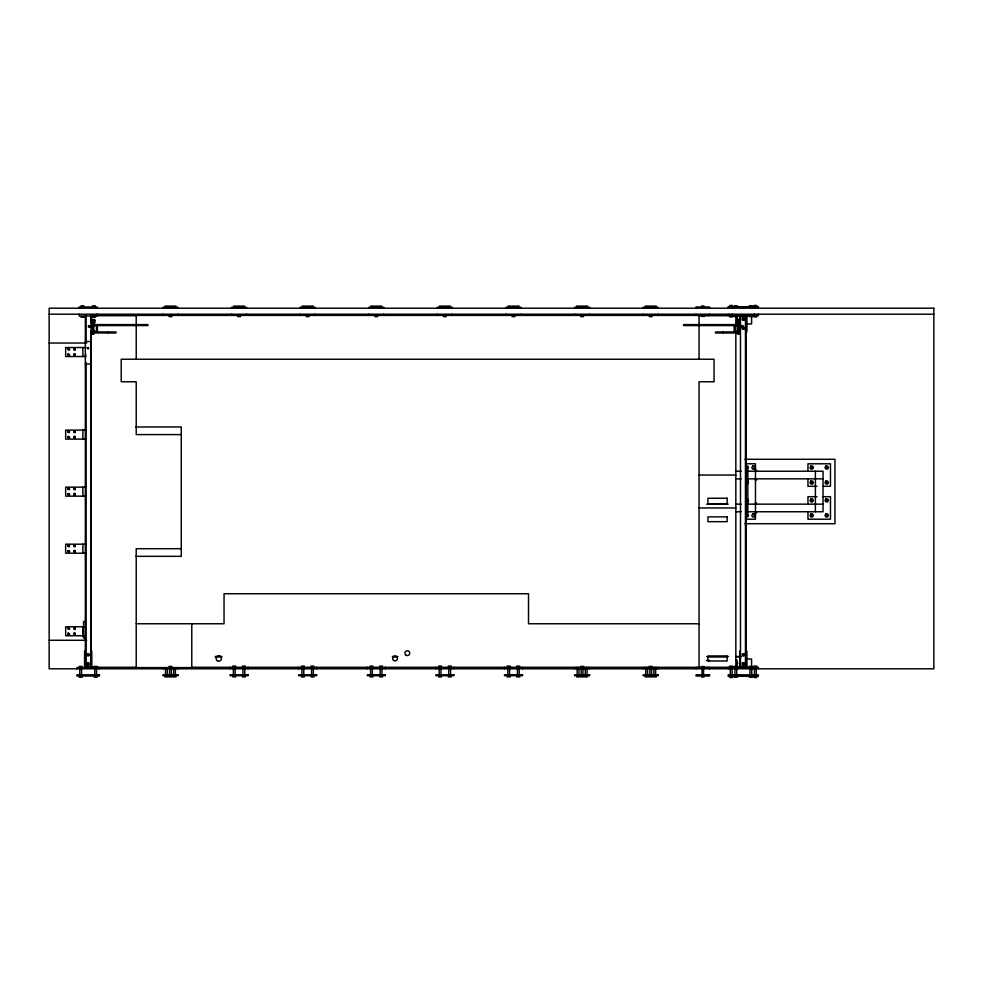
<?xml version="1.0" encoding="UTF-8"?>
<svg xmlns="http://www.w3.org/2000/svg" width="983" height="983" viewBox="0 0 983 983"><rect width="100%" height="100%" fill="white"/><g stroke="black" fill="none" stroke-linecap="round" stroke-linejoin="round"><path stroke-width="1.47" d="M810.656 467.539L811.43 466.52M92.771 324.906L93.459 324.82L92.955 325.336M75.187 437.607L74.671 436.698L74.241 437.73M754.428 468.068L754.428 467.011M754.428 515.989L754.428 514.932M810.692 482.284L811.43 481.535M742.693 654.469C742.411 657.123 745.618 653.916 742.964 654.187M742.693 663.476L743.529 664.569L743.713 663.193M742.718 327.093L742.104 328.162L742.718 329.231L743.959 329.231L744.573 328.162L743.959 327.093L738.835 326.958M88.839 655.219L87.462 655.034L88.556 654.187M738.712 325.201L738.012 325.004L738.749 324.906M747.535 468.289L747.535 466.802M747.707 483.083L745.876 483.083M745.876 499.917L747.707 499.917M747.535 516.198L747.535 514.711M812.45 468.289L812.45 466.802M810.791 499.917L812.228 499.536L812.45 501.195M812.45 516.198L812.45 514.711M743.713 319.807L743.529 318.431L742.693 319.524M826.199 466.63C823.975 468.952 829.468 468.952 827.244 466.63M826.199 481.645C823.975 483.968 829.468 483.968 827.244 481.645M827.244 501.355C829.468 499.032 823.975 499.032 826.199 501.355M827.244 516.37C829.468 514.048 823.975 514.048 826.199 516.37M747.313 468.449L746.269 468.449M754.047 468.449L752.99 468.449M812.228 468.449L811.184 468.449M746.269 514.551L747.313 514.551M752.99 514.551L754.047 514.551M811.184 514.551L812.228 514.551M729.718 305.48L732.691 305.48M753.863 305.48L756.836 305.48M80.987 305.774L83.96 305.774M92.402 305.774L95.376 305.774M734.35 305.774L737.324 305.774M749.353 305.774L752.327 305.774M701.567 305.983L704.037 305.983M164.911 306.082L167.884 306.082M168.965 306.082L171.939 306.082M173.02 306.082L175.994 306.082M233.524 306.082L236.498 306.082M237.579 306.082L240.552 306.082M241.634 306.082L244.595 306.082M302.125 306.082L305.099 306.082M306.18 306.082L309.154 306.082M310.235 306.082L313.208 306.082M370.738 306.082L373.712 306.082M374.793 306.082L377.767 306.082M378.848 306.082L381.822 306.082M439.352 306.082L442.313 306.082M443.394 306.082L446.368 306.082M447.449 306.082L450.423 306.082M507.953 306.082L510.927 306.082M512.008 306.082L514.981 306.082M516.063 306.082L519.036 306.082M576.566 306.082L579.54 306.082M580.621 306.082L583.583 306.082M584.664 306.082L587.637 306.082M645.167 306.082L648.141 306.082M649.222 306.082L652.196 306.082M653.277 306.082L656.251 306.082M734.24 306.696L728.206 306.696L728.206 308.195M737.25 306.696L758.348 306.696L758.348 308.195M49.15 314.204L933.85 314.204M136.219 315.703L91.186 315.703L91.186 320.311M699.048 315.703L734.301 315.703M737.25 315.703L740.26 315.703M746.294 315.703L758.348 315.703L758.348 314.204M736.488 315.998L740.715 315.998M701.567 316.415L704.037 316.415M168.965 316.612L171.939 316.612M237.579 316.612L240.552 316.612M306.18 316.612L309.154 316.612M374.793 316.612L377.767 316.612M443.394 316.612L446.368 316.612M512.008 316.612L514.981 316.612M580.621 316.612L583.583 316.612M649.222 316.612L652.196 316.612M734.35 316.612L737.324 316.612M739.732 316.6L746.945 316.6M749.353 316.612L752.327 316.612M735.837 316.747L737.029 316.747L737.029 322.756M729.718 316.919L732.691 316.919M753.863 316.919L756.836 316.919M80.987 317.214L83.96 317.214M92.402 317.214L95.376 317.214M92.451 319.352L93.827 319.352M737.692 319.352L739.081 319.352M92.132 321.613L94.147 321.613M737.373 321.613L739.4 321.613M735.837 322.756L740.187 322.805L740.187 320.102L736.734 320.102L736.734 322.805M92.513 323.862L93.496 323.862M747.092 323.96L751.59 323.96L751.59 315.703M93.139 324.587L147.929 324.587L147.929 325.545L93.139 325.545M738.38 324.587L683.59 324.587L683.59 325.545L738.38 325.545M92.685 325.754L89.379 325.754L89.379 326.958M738.835 325.754L742.14 325.754L742.14 326.958M92.685 326.958L88.482 327.106L88.482 325.606L90.289 325.606L90.289 327.106M91.702 331.861L116.019 332.008L116.019 332.967L93.139 332.967L93.139 332.008M739.818 331.861L715.501 332.008L715.501 332.967L738.38 332.967L738.38 332.008M92.451 333.421L93.827 333.421M737.692 333.421L739.081 333.421M92.697 333.864L93.569 333.864M737.95 333.864L738.823 333.864M85.337 341.519L91.038 341.519M49.15 343.03L86.676 343.03M86.062 347.527L65.664 347.527L65.664 356.534L86.062 356.534M85.337 355.035L86.086 355.035M85.337 364.042L91.038 364.042M135.875 426.978L181.265 426.978L181.265 556.329L135.875 556.329M86.062 430.099L65.664 430.099L65.664 439.106L86.062 439.106M181.265 434.597L136.219 434.597L136.219 381.76L121.216 381.76L121.216 359.237L714.063 359.237L714.063 381.76L699.048 381.76L699.048 667.297M744.917 459.282L834.972 459.282L834.972 523.718L744.917 523.718M746.355 463.792L755.472 463.792L755.472 519.208L746.355 519.208M745.925 466.04L747.658 466.04L748.53 467.539L747.658 469.038L745.925 469.038M755.472 470.169L756.664 470.169M735.837 471.238L741.231 471.238M747.842 471.238L823.029 471.238L823.029 511.762L747.842 511.762M699.048 475.047L735.837 475.047M735.837 478.856L741.231 478.856M747.842 478.856L823.029 478.856M747.842 479.925L746.638 479.925L746.638 470.169L747.842 470.169L747.842 512.831L746.638 512.831L746.638 503.075L747.842 503.075M755.472 479.925L756.664 479.925M745.925 481.056L747.658 481.056L748.53 482.555L747.658 484.054L745.925 484.054M816.959 486.302L807.952 486.302L807.952 478.795M822.968 486.302L830.475 486.302L830.475 463.792L807.952 463.792L807.952 471.287M86.062 487.15L65.664 487.15L65.664 496.157L86.062 496.157M816.959 496.698L807.952 496.698L807.952 504.205M822.968 496.698L830.475 496.698L830.475 519.208L807.952 519.208L807.952 511.713M745.925 498.946L747.658 498.946L748.53 500.445L747.658 501.944L745.925 501.944M755.472 503.075L756.664 503.075M706.679 504.144L728.206 504.144M735.837 504.144L741.231 504.144M747.842 504.144L823.029 504.144M699.048 507.953L735.837 507.953M735.837 511.762L741.231 511.762M755.472 512.831L756.664 512.831M745.925 513.962L747.658 513.962L748.53 515.461L747.658 516.96L745.925 516.96M86.062 544.189L65.664 544.189L65.664 553.208L86.062 553.208M181.265 548.698L136.219 548.698L136.219 667.604L191.771 667.604L191.771 623.763M85.337 621.514L83.53 621.514L83.53 638.028L85.337 638.028M136.219 623.763L224.05 623.763L224.05 593.732L528.51 593.732L528.51 623.763L699.048 623.763M84.612 626.761L65.664 626.761L65.664 635.768L84.612 635.768M49.15 640.277L86.676 640.277M215.326 656.484L221.949 656.484M392.315 656.484L397.71 656.484M706.949 656.484L728.44 656.484M736.12 656.484L741.022 656.484M215.326 656.791L221.458 656.791M393.114 656.791L397.71 656.791M707.305 656.791L727.236 656.791M736.427 656.791L741.022 656.791M747.092 659.04L751.59 659.04L751.59 667.297M735.837 660.097L737.029 660.097L737.029 666.093L735.837 666.093M706.556 660.539L709.554 660.539M232.774 666.081L235.748 666.081M242.383 666.081L245.357 666.081M301.376 666.081L304.349 666.081M310.984 666.081L313.958 666.081M369.989 666.081L372.962 666.081M379.598 666.081L382.571 666.081M438.59 666.081L441.564 666.081M448.199 666.081L451.172 666.081M507.203 666.081L510.177 666.081M516.812 666.081L519.786 666.081M729.718 666.081L732.691 666.081M753.863 666.081L756.836 666.081M79.193 666.388L82.167 666.388M84.575 666.4L91.788 666.4M94.208 666.388L97.182 666.388M168.965 666.388L171.939 666.388M580.621 666.388L583.583 666.388M649.222 666.388L652.196 666.388M734.35 666.388L737.324 666.388M739.732 666.4L746.945 666.4M749.353 666.388L752.327 666.388M701.567 666.585L704.037 666.585M736.488 667.002L740.715 667.002M94.184 667.297L91.186 667.297L91.186 331.05M97.194 667.297L136.219 667.297M191.771 667.297L581.039 667.297M584.111 667.297L734.301 667.297M737.25 667.297L740.26 667.297M746.294 667.297L758.348 667.297L758.348 668.796M732.077 667.604L754.6 667.604L754.6 668.796M734.24 676.304L728.206 676.304L728.206 674.805L758.348 674.805L758.348 676.304L737.25 676.304M164.911 676.918L167.884 676.918M168.965 676.918L171.939 676.918M173.02 676.918L175.994 676.918M232.774 676.918L235.748 676.918M242.383 676.918L245.357 676.918M301.376 676.918L304.349 676.918M310.984 676.918L313.958 676.918M369.989 676.918L372.962 676.918M379.598 676.918L382.571 676.918M438.59 676.918L441.564 676.918M448.199 676.918L451.172 676.918M507.203 676.918L510.177 676.918M516.812 676.918L519.786 676.918M576.566 676.918L579.54 676.918M580.621 676.918L583.583 676.918M584.664 676.918L587.637 676.918M645.167 676.918L648.141 676.918M649.222 676.918L652.196 676.918M653.277 676.918L656.251 676.918M701.567 677.017L704.037 677.017M79.193 677.226L82.167 677.226M94.208 677.226L97.182 677.226M734.35 677.226L737.324 677.226M749.353 677.226L752.327 677.226M729.718 677.52L732.691 677.52M753.863 677.52L756.836 677.52M742.964 328.814C745.618 329.084 742.411 325.877 742.693 328.531M811.43 501.465L810.692 500.716M811.43 516.48L810.656 515.461M75.101 354.31L74.241 355.158M75.101 493.933L74.241 494.781M69.093 493.933L68.146 494.056L68.368 494.867M75.101 550.971L74.241 551.819M69.093 550.971L68.245 550.971L68.368 551.918M75.101 633.543L74.241 634.391M69.093 633.543L68.146 633.666L68.368 634.49M812.45 481.805L812.228 483.464L810.791 483.083M815.399 471.238L815.399 511.762M756.246 667.297L756.246 674.805M754.6 308.195L754.6 306.991L732.077 306.991L732.077 308.195M754.6 314.204L754.6 315.396L732.077 315.396L732.077 314.204M754.6 674.805L754.6 676.009L732.077 676.009L732.114 667.297M754.452 667.297L754.452 674.805M751.749 667.604L751.749 674.608M749.943 667.604L749.943 674.608M746.945 315.396L746.945 331.91M746.945 651.09L746.945 667.604M746.195 315.396L746.195 667.604M745.446 315.396L745.446 667.604M743.037 327.106L743.037 325.606L741.231 325.606L741.231 327.106M740.482 315.396L740.482 667.604M739.732 315.396L739.732 324.402M739.732 327.413L739.732 330.411M739.732 651.09L739.732 667.604M738.38 324.427L738.38 325.594M738.38 330.435L738.38 331.59M737.631 319.315L737.631 319.979M737.631 662.665L737.631 663.525M737.483 324.255L737.483 325.754M737.483 330.263L737.483 331.762M736.734 667.604L736.734 674.608M735.837 315.703L735.837 667.297M734.928 667.604L734.928 674.608M730.308 667.297L730.308 674.805M728.206 314.204L728.206 315.703M728.206 667.297L728.206 668.796M723.132 332.008L723.132 332.967M709.554 308.195L709.554 306.991L696.05 306.991L696.05 308.195M709.554 314.204L709.554 315.396L136.219 315.396L136.219 359.237M709.554 668.796L709.554 667.604L696.05 667.604L696.05 668.796M703.558 667.604L703.558 674.608M702.059 667.604L702.059 674.608M699.048 315.396L699.048 359.237M696.05 314.204L696.05 315.396M658.217 308.195L658.217 307.298L643.201 307.298L643.201 308.195M658.217 314.204L658.217 315.396M658.217 668.796L658.217 667.604L643.201 667.604L643.201 668.796M655.661 667.604L655.661 674.35M653.867 667.604L653.867 675.702M651.606 667.604L651.606 675.702M649.812 667.604L649.812 674.35M647.551 667.604L647.551 675.702M645.757 667.604L645.757 674.35M643.201 314.204L643.201 315.396M589.603 308.195L589.603 307.298L574.6 307.298L574.6 308.195M589.603 314.204L589.603 315.396M589.603 668.796L589.603 667.604L574.6 667.604L574.6 668.796M587.06 667.604L587.06 674.35M585.254 667.604L585.254 675.702M583.005 667.604L583.005 674.35M581.199 667.604L581.199 675.702M578.95 667.604L578.95 674.35M577.144 667.604L577.144 675.702M574.6 314.204L574.6 315.396M522.501 667.297L522.501 668.796M521.002 308.195L521.002 307.298L505.987 307.298L505.987 308.195M521.002 314.204L521.002 315.396M519.196 667.297L519.196 674.301M517.402 667.297L517.402 675.702M509.587 667.297L509.587 674.301M507.793 667.297L507.793 674.301M505.987 314.204L505.987 315.396M504.488 667.297L504.488 668.796M453.888 667.297L453.888 668.796M452.389 308.195L452.389 307.298L437.374 307.298L437.374 308.195M452.389 314.204L452.389 315.396M450.595 667.297L450.595 674.301M448.789 667.297L448.789 674.301M440.986 667.297L440.986 675.702M439.18 667.297L439.18 674.301M437.374 314.204L437.374 315.396M435.874 667.297L435.874 668.796M385.287 667.297L385.287 668.796M383.788 308.195L383.788 307.298L368.772 307.298L368.772 308.195M383.788 314.204L383.788 315.396M381.982 667.297L381.982 675.702M380.175 667.297L380.175 674.301M372.373 667.297L372.373 675.702M370.566 667.297L370.566 674.301M368.772 314.204L368.772 315.396M367.273 667.297L367.273 668.796M316.673 667.297L316.673 668.796M315.174 308.195L315.174 307.298L300.159 307.298L300.159 308.195M315.174 314.204L315.174 315.396M313.368 667.297L313.368 675.702M311.574 667.297L311.574 674.301M303.772 667.297L303.772 674.301M301.965 667.297L301.965 675.702M300.159 314.204L300.159 315.396M298.66 667.297L298.66 668.796M248.072 667.297L248.072 668.796M246.573 308.195L246.573 307.298L231.558 307.298L231.558 308.195M246.573 314.204L246.573 315.396M244.767 667.297L244.767 674.301M242.961 667.297L242.961 675.702M235.158 667.297L235.158 674.301M233.352 667.297L233.352 675.702M231.558 314.204L231.558 315.396M230.059 667.297L230.059 668.796M177.96 308.195L177.96 307.298L162.945 307.298L162.945 308.195M177.96 314.204L177.96 315.396M177.96 667.604L177.96 668.796M175.404 667.604L175.404 674.35M173.61 667.604L173.61 674.35M171.349 667.604L171.349 674.35M169.555 667.604L169.555 675.702M167.294 667.604L167.294 674.35M165.5 667.604L165.5 675.702M162.945 314.204L162.945 315.396M162.945 667.604L162.945 668.796M108.388 332.008L108.388 332.967M99.443 668.796L99.443 667.604L76.92 667.604L76.92 668.796M97.194 308.195L97.194 306.991L79.181 306.991L79.181 308.195M97.194 314.204L97.194 315.998L79.181 315.998L79.181 314.204M96.592 667.604L96.592 674.608M94.786 667.604L94.786 674.608M94.638 324.427L94.638 325.594M94.638 330.435L94.638 331.59M94.036 324.255L94.036 325.754M94.036 330.263L94.036 331.762M91.788 651.09L91.788 667.604M91.038 315.998L91.038 667.604M86.086 315.998L86.086 341.519M86.086 362.69L86.086 667.604M85.337 315.998L85.337 667.604M84.575 651.09L84.575 667.604M82.867 347.527L82.867 356.534M82.867 430.099L82.867 439.106M82.867 487.15L82.867 496.157M82.867 544.189L82.867 553.208M82.867 626.761L82.867 635.768M81.577 667.604L81.577 674.608M79.77 667.604L79.77 674.608M68.085 349.174L69.252 349.481L68.085 349.174M68.085 354.58L69.252 354.888L68.085 354.58M74.094 349.174L75.249 349.481L74.094 349.174M68.085 431.746L69.252 432.053L68.085 431.746M68.085 437.152L69.252 437.46L68.085 437.152M74.094 431.746L75.249 432.053L74.094 431.746M68.085 488.797L69.252 489.104L68.085 488.797M87.462 348.08C88.372 350.956 89.686 346.065 87.462 348.08M92.771 330.915L93.459 331.197L92.807 330.829M74.094 488.797L75.249 489.104L74.094 488.797M68.085 545.835L69.252 546.155L68.085 545.835M74.094 545.835L75.249 546.155L74.094 545.835M68.085 628.407L69.252 628.727L68.085 628.407M74.094 628.407L75.249 628.727L74.094 628.407M87.462 663.648C88.372 666.523 89.686 661.633 87.462 663.648M738.024 330.915L738.712 331.197L738.061 330.829M68.171 348.474L67.68 349.334L69.166 350.181L69.658 349.334L68.171 348.474M68.171 353.88L67.68 354.74L69.166 355.588L69.658 354.74L68.171 353.88M74.18 348.474L74.18 350.181L75.163 350.181L75.163 348.474L74.18 348.474M74.18 353.88L73.676 354.74L75.163 355.588L75.163 353.88L74.18 353.88M68.171 431.046L67.68 431.893L69.166 432.753L69.658 431.893L68.171 431.046M68.171 436.452L67.68 437.3L69.166 438.16L69.658 437.3L68.171 436.452M74.18 431.046L73.676 431.893L75.163 432.753L75.163 431.046L74.18 431.046M74.18 436.452L73.676 437.3L75.163 438.16L75.163 436.452L74.18 436.452M68.171 488.084L67.68 488.944L69.166 489.804L69.658 488.944L68.171 488.084M68.171 493.491L67.68 494.351L69.166 495.211L69.658 494.351L68.171 493.491M74.18 488.084L73.676 488.944L75.163 489.804L75.163 488.084L74.18 488.084M74.18 493.491L74.18 495.211L75.163 495.211L75.163 493.491L74.18 493.491M68.171 545.135L67.68 545.995L69.166 546.855L69.658 545.995L68.171 545.135M68.171 550.541L67.68 551.402L69.166 552.262L69.658 551.402L68.171 550.541M74.18 545.135L73.676 545.995L75.163 546.855L75.163 545.135L74.18 545.135M74.18 550.541L73.676 551.402L75.163 552.262L75.163 550.541L74.18 550.541M68.171 627.707L67.68 628.567L69.166 629.427L69.658 628.567L68.171 627.707M68.171 633.113L68.171 634.834L69.166 634.834L69.658 633.974L68.171 633.113M74.18 627.707L74.18 629.427L75.163 629.427L75.163 627.707L74.18 627.707M74.18 633.113L74.18 634.834L75.163 634.834L75.163 633.113L74.18 633.113M87.561 653.769L86.946 654.838L87.561 655.907L88.802 655.907L89.416 654.838L88.802 653.769L87.561 653.769M87.561 662.775L86.946 663.844L87.561 664.913L88.802 664.913L89.416 663.844L88.802 662.775L87.561 662.775M742.718 318.087L742.104 319.156L742.718 320.225L743.959 320.225L744.573 319.156L743.959 318.087L742.718 318.087M752.646 466.04L751.786 467.539L752.646 469.038L754.379 469.038L755.251 467.539L754.379 466.04L752.646 466.04M752.646 513.962L751.786 515.461L752.646 516.96L754.379 516.96L755.251 515.461L754.379 513.962L752.646 513.962M810.84 466.04L809.967 467.539L810.84 469.038L812.572 469.038L813.445 467.539L812.572 466.04L810.84 466.04M810.84 481.056L809.967 482.555L810.84 484.054L812.572 484.054L813.445 482.555L812.572 481.056L810.84 481.056M825.855 466.04L824.983 467.539L825.855 469.038L827.588 469.038L828.448 467.539L827.588 466.04L825.855 466.04M810.84 498.946L809.967 500.445L810.84 501.944L812.572 501.944L813.445 500.445L812.572 498.946L810.84 498.946M825.855 481.056L824.983 482.555L825.855 484.054L827.588 484.054L828.448 482.555L827.588 481.056L825.855 481.056M810.84 513.962L809.967 515.461L810.84 516.96L812.572 516.96L813.445 515.461L812.572 513.962L810.84 513.962M825.855 498.946L824.983 500.445L825.855 501.944L827.588 501.944L828.448 500.445L827.588 498.946L825.855 498.946M742.718 653.769L742.104 654.838L742.718 655.907L743.959 655.907L744.573 654.838L743.959 653.769L742.718 653.769M825.855 513.962L824.983 515.461L825.855 516.96L827.588 516.96L828.448 515.461L827.588 513.962L825.855 513.962M742.718 662.775L742.104 663.844L742.718 664.913L743.959 664.913L744.573 663.844L743.959 662.775L742.718 662.775M933.85 308.195L49.15 308.195L49.15 668.796L933.85 668.796L933.85 308.195M94.933 320.102L91.48 320.102L91.48 322.805L94.933 322.805L94.933 320.102M93.582 322.006L92.685 322.006L92.685 334.011L93.582 334.011L93.582 322.006M738.835 322.006L737.938 322.006L737.938 334.011L738.835 334.011L738.835 322.006M93.434 324.709L91.935 324.709L91.935 328.015L93.434 328.015L93.434 324.709M739.585 324.709L738.086 324.709L738.086 328.015L739.585 328.015L739.585 324.709M97.391 325.84L96.445 325.84L96.445 331.566L97.391 331.566L97.391 325.84M735.087 325.84L734.129 325.84L734.129 331.566L735.087 331.566L735.087 325.84M727.125 498.258L707.907 498.258L707.907 503.96L727.125 503.96L727.125 498.258M727.125 516.874L707.907 516.874L707.907 521.678L727.125 521.678L727.125 516.874M727.125 656.189L707.907 656.189L707.907 660.994L727.125 660.994L727.125 656.189M99.443 674.805L76.92 674.805L76.92 676.009L99.443 676.009L99.443 674.805M177.96 674.805L162.945 674.805L162.945 675.702L177.96 675.702L177.96 674.805M248.072 674.805L230.059 674.805L230.059 675.702L248.072 675.702L248.072 674.805M316.673 674.805L298.66 674.805L298.66 675.702L316.673 675.702L316.673 674.805M385.287 674.805L367.273 674.805L367.273 675.702L385.287 675.702L385.287 674.805M453.888 674.805L435.874 674.805L435.874 675.702L453.888 675.702L453.888 674.805M522.501 674.805L504.488 674.805L504.488 675.702L522.501 675.702L522.501 674.805M589.603 674.805L574.6 674.805L574.6 675.702L589.603 675.702L589.603 674.805M658.217 674.805L643.201 674.805L643.201 675.702L658.217 675.702L658.217 674.805M709.554 674.805L696.05 674.805L696.05 676.009L709.554 676.009L709.554 674.805M406.151 655.268A2.396 2.396 0 0 0 409.751 653.191A2.396 2.396 0 0 0 406.151 651.102A2.396 2.396 0 0 0 406.151 655.268M217.44 660.785A2.703 2.703 0 0 0 221.494 658.438A2.703 2.703 0 0 0 217.44 656.103A2.703 2.703 0 0 0 217.44 660.785M393.839 660.527A2.396 2.396 0 0 0 397.439 658.438A2.396 2.396 0 0 0 393.839 656.361A2.396 2.396 0 0 0 393.839 660.527"/></g></svg>
